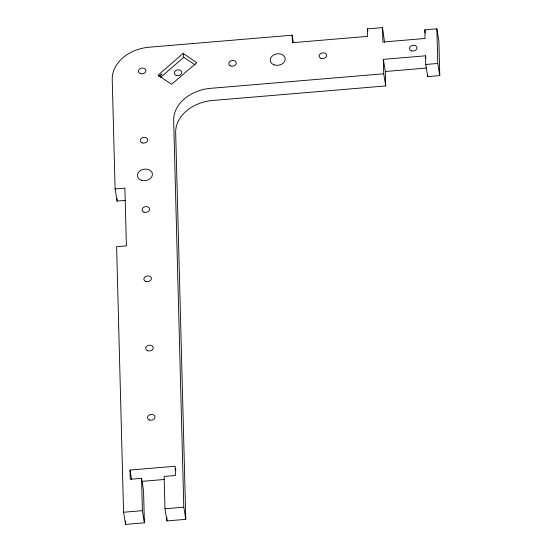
<?xml version="1.0" encoding="UTF-8"?>
<svg xmlns="http://www.w3.org/2000/svg" width="552" height="552" viewBox="0 0 552 552"><rect width="100%" height="100%" fill="white"/><g stroke="black" fill="none" stroke-linecap="round" stroke-linejoin="round"><path stroke-width="0.83" d="M183.119 53.413L158.079 75.155L171.541 84.304L196.802 62.707L183.119 53.413L183.761 57.298L195.194 64.957M159.01 76.569L161.964 74.002L158.983 76.549M160.646 77.37L183.761 57.298M293.36 42.483L292.16 35.19L149.116 47.217A37.86 28.766 -9.4 0 0 112.228 79.246L115.099 188.943L117.1 201.087L125.256 200.404M292.16 35.19L292.36 42.697L367.646 36.37L367.446 28.863L382.508 27.6L384.571 42.297M382.508 27.6L382.881 42.035L425.047 38.488L424.819 29.829L436.86 28.821L438.868 40.965L439.772 75.61L427.724 76.618L425.723 64.474L425.495 55.814L383.336 59.354L383.716 73.789L385.717 85.933L212.554 100.485A37.86 28.766 -9.4 0 0 175.667 132.521L185.796 519.335L166.973 520.922L164.972 508.772L164.13 476.438L175.419 475.493L175.177 466.254L130.01 470.049L130.251 479.288L141.54 478.336L143.541 490.486L144.389 522.82L125.566 524.4L123.565 512.249L116.61 246.675L126.401 245.854L124.89 188.115L115.099 188.943M425.723 64.474L437.77 63.459L439.772 75.61M383.336 59.354L385.337 71.505L426.655 68.027M383.716 73.789L210.553 88.341A37.86 28.766 -9.4 0 0 173.666 120.37L183.795 507.191L185.796 519.335M141.381 481.413L164.399 479.474M123.565 512.249L142.388 510.669L144.389 522.82M164.972 508.772L183.795 507.191M424.819 29.829L425.351 33.072M425.495 55.814L425.896 58.243M367.446 28.863L367.846 31.298M175.577 468.682L175.846 470.304M130.01 470.049L131.611 479.771M436.86 28.821L437.77 63.459M427.683 75.044L427.724 76.618M385.337 71.505L385.717 85.933M166.89 517.514L166.973 520.922M141.54 478.336L142.388 510.669M117.038 198.52L117.1 201.087M125.476 520.964L125.566 524.4M147.632 350.72A3.788 2.877 -9.4 0 0 153.214 347.746A3.788 2.877 -9.4 0 0 147.501 345.724A3.788 2.877 -9.4 0 0 147.632 350.72M411.406 50.819A3.788 2.877 -9.4 0 0 416.988 47.845A3.788 2.877 -9.4 0 0 411.274 45.823A3.788 2.877 -9.4 0 0 411.406 50.819M140.374 73.595A3.788 2.877 -9.4 0 0 145.956 70.621A3.788 2.877 -9.4 0 0 140.242 68.6A3.788 2.877 -9.4 0 0 140.374 73.595M142.188 142.878A3.788 2.877 -9.4 0 0 147.77 139.904A3.788 2.877 -9.4 0 0 142.057 137.883A3.788 2.877 -9.4 0 0 142.188 142.878M149.447 420.003A3.788 2.877 -9.4 0 0 155.029 417.029A3.788 2.877 -9.4 0 0 149.316 415.007A3.788 2.877 -9.4 0 0 149.447 420.003M145.818 281.444A3.788 2.877 -9.4 0 0 151.4 278.47A3.788 2.877 -9.4 0 0 145.687 276.442A3.788 2.877 -9.4 0 0 145.818 281.444M321.064 58.415A3.788 2.877 -9.4 0 0 326.646 55.441A3.788 2.877 -9.4 0 0 320.933 53.413A3.788 2.877 -9.4 0 0 321.064 58.415M230.722 66.005A3.788 2.877 -9.4 0 0 236.297 63.031A3.788 2.877 -9.4 0 0 230.591 61.003A3.788 2.877 -9.4 0 0 230.722 66.005M144.003 212.161A3.788 2.877 -9.4 0 0 149.585 209.187A3.788 2.877 -9.4 0 0 143.872 207.159A3.788 2.877 -9.4 0 0 144.003 212.161M141.277 180.18A7.569 5.755 -9.4 0 0 152.442 174.232A7.569 5.755 -9.4 0 0 141.015 170.182A7.569 5.755 -9.4 0 0 141.277 180.18M274.075 64.867A7.569 5.755 -9.4 0 0 285.239 58.919A7.569 5.755 -9.4 0 0 273.813 54.869A7.569 5.755 -9.4 0 0 274.075 64.867M176.212 75.376A3.788 2.877 -9.4 0 0 181.794 72.402A3.788 2.877 -9.4 0 0 176.081 70.373A3.788 2.877 -9.4 0 0 176.212 75.376"/></g></svg>
